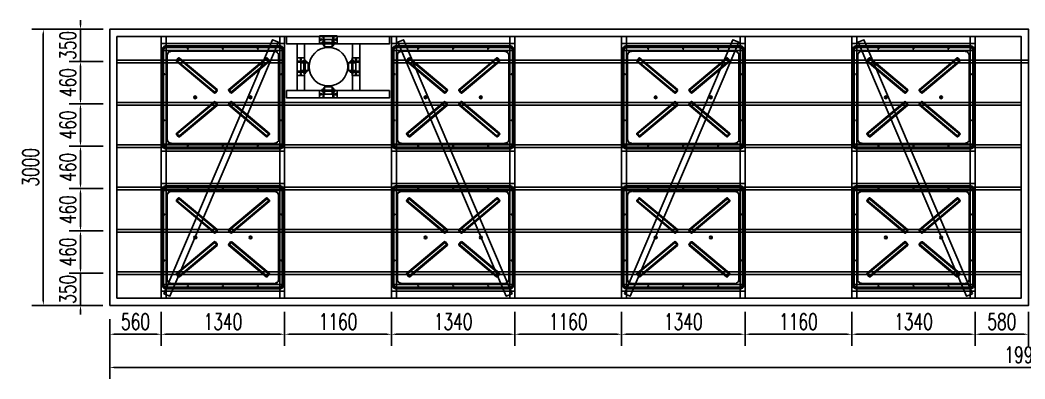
# Model space of a CAD drawing. Header units: millimetres. Extents: x 20612 to 158249, y -13511 to 156976.
# Drawn here: x 33513 to 44426, y 16648 to 20546 of the extents above; entities that cross this region are included whole.
import ezdxf

# ---------------------------------------------------------------- set-up
doc = ezdxf.new("R2010")
doc.units = ezdxf.units.MM
doc.header["$LTSCALE"] = 10
for name, pattern in [('-6_350_HOLE$0$DASH', [0.35, 0.25, -0.1]), ('CENTER2', [28.575, 19.05, -3.175, 3.175, -3.175]), ('DASHED2', [9.525, 6.35, -3.175])]:
    doc.linetypes.add(name, pattern=pattern)
for name, color, linetype in [('W-bridge approach引桥', 4, 'Continuous'), ('W-FLOAT_BOWL浮筒', 253, 'Continuous'), ('W-MOUNTING固定方式', 5, 'Continuous'), ('W-STEEL_FRAME钢架', 3, 'Continuous'), ('W-STEEL_KEEL钢龙骨', 5, 'Continuous')]:
    doc.layers.add(name, color=color, linetype=linetype)
doc.styles.add('STANDARD_T3', font='simplex.shx', dxfattribs={"width": 0.7, "bigfont": 'hztxt.shx'})
doc.dimstyles.new('W&&50', dxfattribs={"dimtxt": 175, "dimasz": 50, "dimexe": 125, "dimexo": 150, "dimgap": 50, "dimtad": 1, "dimdec": 0, "dimzin": 0, "dimdsep": 46, "dimtxsty": 'STANDARD_T3', "dimcen": 0.09, "dimclrd": 1, "dimclre": 1, "dimclrt": 7, "dimazin": 2, "dimtfac": 1, "dimtdec": 0, "dimtix": 1, "dimtmove": 2, "dimatfit": 3, "dimfxl": 100, "dimtolj": 1, "dimtzin": 0, "dimarcsym": 0})

# ---------------------------------------------------------------- blocks, each defined once
blk = doc.blocks.new('*U252')
at = {"layer": 'W-STEEL_KEEL钢龙骨'}
blk.add_lwpolyline([(-4911, -15), (4911, -15), (4911, 15), (-4911, 15)], close=True, dxfattribs=at)
blk = doc.blocks.new('*U253')
at = {"layer": 'W-bridge approach引桥', "color": 0, "linetype": 'ByBlock', "lineweight": -2, "transparency": 16777216}
for p in [(0, 0), (0, -460), (0, -920), (0, -1380), (0, -1840)]:
    blk.add_blockref('*U252', p, dxfattribs=at)
blk = doc.blocks.new('1')
at = {"layer": 'W-FLOAT_BOWL浮筒'}
for points in [[(10, -25), (540, -25, 0.414214), (550, -15), (550, 15, 0.414214), (540, 25), (10, 25, 0.414214), (0, 15), (0, -15, 0.414214)], [(15, -20), (535, -20, 0.414214), (545, -10), (545, 10, 0.414214), (535, 20), (15, 20, 0.414214), (5, 10), (5, -10, 0.414214)], [(20, -15), (530, -15, 0.414214), (540, -5), (540, 5, 0.414214), (530, 15), (20, 15, 0.414214), (10, 5), (10, -5, 0.414214)]]:
    blk.add_lwpolyline(points, format="xyb", close=True, dxfattribs=at)
blk = doc.blocks.new('fxpm')
at = {"layer": 'W-FLOAT_BOWL浮筒'}
for points in [[(35, -1105), (1265, -1105, 0.414214), (1315, -1055), (1315, -35, 0.414214), (1265, 15), (35, 15, 0.414214), (-15, -35), (-15, -1055, 0.414214)], [(35, -1085), (1265, -1085, 0.414214), (1295, -1055), (1295, -35, 0.414214), (1265, -5), (35, -5, 0.414214), (5, -35), (5, -1055, 0.414214)]]:
    blk.add_lwpolyline(points, format="xyb", close=True, dxfattribs=at)
at = {"layer": 'W-FLOAT_BOWL浮筒', "linetype": '-6_350_HOLE$0$DASH', "ltscale": 0.1}
for points in [[(35, -1095), (1265, -1095, 0.414214), (1305, -1055), (1305, -35, 0.414214), (1265, 5), (35, 5, 0.414214), (-5, -35), (-5, -1055, 0.414214)], [(95, -1050), (1205, -1050, 0.414214), (1260, -995), (1260, -95, 0.414214), (1205, -40), (95, -40, 0.414214), (40, -95), (40, -995, 0.414214)], [(95, -1045), (1205, -1045, 0.414214), (1255, -995), (1255, -95, 0.414214), (1205, -45), (95, -45, 0.414214), (45, -95), (45, -995, 0.414214)]]:
    blk.add_lwpolyline(points, format="xyb", close=True, dxfattribs=at)
at = {"layer": 'W-FLOAT_BOWL浮筒'}
for centre, radius in [((270, -15), 5), ((650, -15), 5), ((1030, -15), 5), ((15, -295), 5), ((1285, -295), 5), ((350, -545), 15), ((350, -545), 10), ((950, -545), 15), ((950, -545), 10), ((15, -795), 5), ((1285, -795), 5), ((270, -1075), 5), ((650, -1075), 5), ((1030, -1075), 5)]:
    blk.add_circle(centre, radius, dxfattribs=at)
for p, rotation in [((156, -131), 320.0184917511716), ((723, -484), 39.98150824882561), ((156, -960), 39.98150824882561), ((723, -606), 320.0184917511716)]:
    blk.add_blockref('1', p, dxfattribs=dict(at, rotation=rotation))
blk = doc.blocks.new('*U254')
at = {"layer": 'W-FLOAT_BOWL浮筒'}
blk.add_blockref('fxpm', (-650, 1306), dxfattribs=at)
at = {"layer": 'W-FLOAT_BOWL浮筒', "xscale": -1, "rotation": 180}
blk.add_blockref('fxpm', (-650, -1306), dxfattribs=at)
blk = doc.blocks.new('*U255')
at = {"layer": 'W-MOUNTING固定方式', "color": 0, "linetype": 'ByBlock', "lineweight": -2, "transparency": 16777216}
for p in [(0, 0), (2500, 0), (5000, 0), (7500, 0)]:
    blk.add_blockref('*U254', p, dxfattribs=at)
blk = doc.blocks.new('*D256')
at = {"layer": 'Defpoints', "color": 0, "transparency": 16777216}
for p in [(34169, 20446), (34565, 20446), (34565, 20096)]:
    blk.add_point(p, dxfattribs=at)
at = {"layer": 'W-bridge approach引桥', "color": 1, "lineweight": -2, "transparency": 16777216}
for p, q in [((34169, 20496), (34169, 20546)), ((34415, 20446), (34044, 20446)), ((34169, 20096), (34169, 20446)), ((34415, 20096), (34044, 20096)), ((34169, 20046), (34169, 19996))]:
    blk.add_line(p, q, dxfattribs=at)
at = {"layer": 'W-bridge approach引桥', "color": 1, "transparency": 16777216}
for points in [[(34160, 20496), (34177, 20496), (34169, 20446)], [(34160, 20046), (34177, 20046), (34169, 20096)]]:
    blk.add_solid(points, dxfattribs=at)
at = {"layer": 'W-bridge approach引桥', "color": 7, "transparency": 16777216, "insert": (34031, 20271), "char_height": 175, "attachment_point": 5, "rotation": 90, "style": 'STANDARD_T3'}
blk.add_mtext('\\A1;350', dxfattribs=at)
blk = doc.blocks.new('*D257')
at = {"layer": 'Defpoints', "color": 0, "transparency": 16777216}
for p in [(34565, 20096), (34169, 19636), (34565, 19636)]:
    blk.add_point(p, dxfattribs=at)
at = {"layer": 'W-bridge approach引桥', "color": 1, "lineweight": -2, "transparency": 16777216}
for p, q in [((34415, 20096), (34044, 20096)), ((34169, 20046), (34169, 19686)), ((34415, 19636), (34044, 19636))]:
    blk.add_line(p, q, dxfattribs=at)
at = {"layer": 'W-bridge approach引桥', "color": 1, "transparency": 16777216}
for points in [[(34160, 20046), (34177, 20046), (34169, 20096)], [(34160, 19686), (34177, 19686), (34169, 19636)]]:
    blk.add_solid(points, dxfattribs=at)
at = {"layer": 'W-bridge approach引桥', "color": 7, "transparency": 16777216, "insert": (34031, 19866), "char_height": 175, "attachment_point": 5, "rotation": 90, "style": 'STANDARD_T3'}
blk.add_mtext('\\A1;460', dxfattribs=at)
blk = doc.blocks.new('*D258')
at = {"layer": 'Defpoints', "color": 0, "transparency": 16777216}
for p in [(34565, 19636), (34169, 19176), (34565, 19176)]:
    blk.add_point(p, dxfattribs=at)
at = {"layer": 'W-bridge approach引桥', "color": 1, "lineweight": -2, "transparency": 16777216}
for p, q in [((34415, 19636), (34044, 19636)), ((34169, 19586), (34169, 19226)), ((34415, 19176), (34044, 19176))]:
    blk.add_line(p, q, dxfattribs=at)
at = {"layer": 'W-bridge approach引桥', "color": 1, "transparency": 16777216}
for points in [[(34160, 19586), (34177, 19586), (34169, 19636)], [(34160, 19226), (34177, 19226), (34169, 19176)]]:
    blk.add_solid(points, dxfattribs=at)
at = {"layer": 'W-bridge approach引桥', "color": 7, "transparency": 16777216, "insert": (34031, 19406), "char_height": 175, "attachment_point": 5, "rotation": 90, "style": 'STANDARD_T3'}
blk.add_mtext('\\A1;460', dxfattribs=at)
blk = doc.blocks.new('*D259')
at = {"layer": 'Defpoints', "color": 0, "transparency": 16777216}
for p in [(34565, 19176), (34169, 18716), (34565, 18716)]:
    blk.add_point(p, dxfattribs=at)
at = {"layer": 'W-bridge approach引桥', "color": 1, "lineweight": -2, "transparency": 16777216}
for p, q in [((34415, 19176), (34044, 19176)), ((34169, 19126), (34169, 18766)), ((34415, 18716), (34044, 18716))]:
    blk.add_line(p, q, dxfattribs=at)
at = {"layer": 'W-bridge approach引桥', "color": 1, "transparency": 16777216}
for points in [[(34160, 19126), (34177, 19126), (34169, 19176)], [(34160, 18766), (34177, 18766), (34169, 18716)]]:
    blk.add_solid(points, dxfattribs=at)
at = {"layer": 'W-bridge approach引桥', "color": 7, "transparency": 16777216, "insert": (34031, 18946), "char_height": 175, "attachment_point": 5, "rotation": 90, "style": 'STANDARD_T3'}
blk.add_mtext('\\A1;460', dxfattribs=at)
blk = doc.blocks.new('*D260')
at = {"layer": 'Defpoints', "color": 0, "transparency": 16777216}
for p in [(34565, 18716), (34169, 18256), (34565, 18256)]:
    blk.add_point(p, dxfattribs=at)
at = {"layer": 'W-bridge approach引桥', "color": 1, "lineweight": -2, "transparency": 16777216}
for p, q in [((34415, 18716), (34044, 18716)), ((34169, 18666), (34169, 18306)), ((34415, 18256), (34044, 18256))]:
    blk.add_line(p, q, dxfattribs=at)
at = {"layer": 'W-bridge approach引桥', "color": 1, "transparency": 16777216}
for points in [[(34160, 18666), (34177, 18666), (34169, 18716)], [(34160, 18306), (34177, 18306), (34169, 18256)]]:
    blk.add_solid(points, dxfattribs=at)
at = {"layer": 'W-bridge approach引桥', "color": 7, "transparency": 16777216, "insert": (34031, 18486), "char_height": 175, "attachment_point": 5, "rotation": 90, "style": 'STANDARD_T3'}
blk.add_mtext('\\A1;460', dxfattribs=at)
blk = doc.blocks.new('*D261')
at = {"layer": 'Defpoints', "color": 0, "transparency": 16777216}
for p in [(34565, 18256), (34169, 17796), (34565, 17796)]:
    blk.add_point(p, dxfattribs=at)
at = {"layer": 'W-bridge approach引桥', "color": 1, "lineweight": -2, "transparency": 16777216}
for p, q in [((34415, 18256), (34044, 18256)), ((34169, 18206), (34169, 17846)), ((34415, 17796), (34044, 17796))]:
    blk.add_line(p, q, dxfattribs=at)
at = {"layer": 'W-bridge approach引桥', "color": 1, "transparency": 16777216}
for points in [[(34160, 18206), (34177, 18206), (34169, 18256)], [(34160, 17846), (34177, 17846), (34169, 17796)]]:
    blk.add_solid(points, dxfattribs=at)
at = {"layer": 'W-bridge approach引桥', "color": 7, "transparency": 16777216, "insert": (34031, 18026), "char_height": 175, "attachment_point": 5, "rotation": 90, "style": 'STANDARD_T3'}
blk.add_mtext('\\A1;460', dxfattribs=at)
blk = doc.blocks.new('*D262')
at = {"layer": 'Defpoints', "color": 0, "transparency": 16777216}
for p in [(34565, 17796), (34169, 17446), (34561, 17446)]:
    blk.add_point(p, dxfattribs=at)
at = {"layer": 'W-bridge approach引桥', "color": 1, "lineweight": -2, "transparency": 16777216}
for p, q in [((34415, 17796), (34044, 17796)), ((34169, 17846), (34169, 17896)), ((34169, 17796), (34169, 17446)), ((34411, 17446), (34044, 17446)), ((34169, 17396), (34169, 17346))]:
    blk.add_line(p, q, dxfattribs=at)
at = {"layer": 'W-bridge approach引桥', "color": 1, "transparency": 16777216}
for points in [[(34160, 17846), (34177, 17846), (34169, 17796)], [(34160, 17396), (34177, 17396), (34169, 17446)]]:
    blk.add_solid(points, dxfattribs=at)
at = {"layer": 'W-bridge approach引桥', "color": 7, "transparency": 16777216, "insert": (34031, 17621), "char_height": 175, "attachment_point": 5, "rotation": 90, "style": 'STANDARD_T3'}
blk.add_mtext('\\A1;350', dxfattribs=at)
blk = doc.blocks.new('*U45')
blk.add_lwpolyline([(-12, 0), (-12, 2.5), (12, 2.5), (12, 0)], close=True)
blk = doc.blocks.new('*U46')
at = {"color": 8, "linetype": 'Continuous', "lineweight": 15}
for p, q in [((-1, 2), (-2, 1)), ((0, 1), (0, -1)), ((-1, -2), (-2, -1))]:
    blk.add_line(p, q, dxfattribs=at)
at = {"color": 7, "linetype": 'Continuous', "lineweight": 15}
for p, q in [((16, 1), (0, 1)), ((0, 0), (19, 0)), ((16, 1), (16, 0)), ((19, -1), (19, 0)), ((0, -1), (19, -1))]:
    blk.add_line(p, q, dxfattribs=at)
for centre, radius, start, end in [((-3, 0), 2.9, 41.3178, 318.6822), ((-3, 0), 1.45, 41.3178, 318.6822), ((0, 3), 2.82, 221.3178, 270), ((0, -3), 2.82, 90, 138.6822), ((0, 3), 1.37, 221.3178, 270), ((0, -3), 1.37, 90, 138.6822)]:
    blk.add_arc(centre, radius, start, end, dxfattribs=at)
blk = doc.blocks.new('无头销轴_B型_D12X150')
at = {"color": 0}
for p, q in [((-72, 6), (-72, -6)), ((72, 6), (72, -6))]:
    blk.add_line(p, q, dxfattribs=at)
blk.add_lwpolyline([(-75, 4), (-75, -4), (-72, -6), (72, -6), (75, -4), (75, 4), (72, 6), (-72, 6)], close=True, dxfattribs=at)
for centre in [(-70, 0), (70, 0)]:
    blk.add_circle(centre, 1.6, dxfattribs=at)
blk = doc.blocks.new('A$C1EDE4923')
at = {"color": 3, "linetype": 'CENTER2', "ltscale": 0.5}
for p, q in [((-235, 120), (-254, 120)), ((-146, 120), (-127, 120)), ((-284, 80), (-260, 80)), ((-272, 68), (-272, 92)), ((-97, 80), (-121, 80)), ((-109, 68), (-109, 92))]:
    blk.add_line(p, q, dxfattribs=at)
at = {"linetype": 'DASHED2'}
for p, q in [((-240, 126), (-249, 126)), ((-240, 113), (-249, 113)), ((-235, 126), (-145, 126)), ((-235, 113), (-145, 113)), ((-141, 126), (-132, 126)), ((-141, 113), (-132, 113))]:
    blk.add_line(p, q, dxfattribs=at)
at = {"color": 3, "linetype": 'CENTER2'}
blk.add_line((-241, 120), (-140, 120), dxfattribs=at)
for p, q in [((-232, 80), (-232, 160)), ((-148, 80), (-148, 160))]:
    blk.add_line(p, q)
for points in [[(-94, 40), (-94, 120), (-287, 120), (-287, 40)], [(-249, 142), (-240, 142), (-240, 40), (-249, 40)], [(-232, 160), (-148, 160), (-145, 157), (-145, 83), (-148, 80), (-232, 80), (-235, 83), (-235, 157)], [(-132, 142), (-141, 142), (-141, 40), (-132, 40)]]:
    blk.add_lwpolyline(points, close=True)
for centre in [(-272, 80), (-109, 80)]:
    blk.add_circle(centre, 7)
at = {"xscale": -1}
for name, p, rotation in [('无头销轴_B型_D12X150', (-190, 120), 180), ('*U46', (-260, 114), 270), ('*U45', (-249, 120), 90), ('*U45', (-237, 120), 90)]:
    blk.add_blockref(name, p, dxfattribs=dict(at, rotation=rotation))
for name, p, rotation in [('*U45', (-143, 120), 270), ('*U45', (-132, 120), 270), ('*U46', (-121, 114), 90)]:
    blk.add_blockref(name, p, dxfattribs=dict(rotation=rotation))
blk = doc.blocks.new('*D269')
at = {"layer": 'Defpoints', "color": 0, "transparency": 16777216}
for p in [(35046, 17525), (34486, 17446), (35046, 17133)]:
    blk.add_point(p, dxfattribs=at)
at = {"layer": 'W-bridge approach引桥', "color": 1, "lineweight": -2, "transparency": 16777216}
for p, q in [((35046, 17375), (35046, 17008)), ((34486, 17296), (34486, 17008)), ((34536, 17133), (34996, 17133))]:
    blk.add_line(p, q, dxfattribs=at)
at = {"layer": 'W-bridge approach引桥', "color": 1, "transparency": 16777216}
for points in [[(34536, 17141), (34536, 17125), (34486, 17133)], [(34996, 17141), (34996, 17125), (35046, 17133)]]:
    blk.add_solid(points, dxfattribs=at)
at = {"layer": 'W-bridge approach引桥', "color": 7, "transparency": 16777216, "insert": (34766, 17270), "char_height": 175, "attachment_point": 5, "style": 'STANDARD_T3'}
blk.add_mtext('\\A1;560', dxfattribs=at)
blk = doc.blocks.new('*D263')
at = {"layer": 'Defpoints', "color": 0, "transparency": 16777216}
for p in [(35046, 17525), (36386, 17525), (36386, 17133)]:
    blk.add_point(p, dxfattribs=at)
at = {"layer": 'W-bridge approach引桥', "color": 1, "lineweight": -2, "transparency": 16777216}
for p, q in [((35046, 17375), (35046, 17008)), ((36386, 17375), (36386, 17008)), ((35096, 17133), (36336, 17133))]:
    blk.add_line(p, q, dxfattribs=at)
at = {"layer": 'W-bridge approach引桥', "color": 1, "transparency": 16777216}
for points in [[(35096, 17141), (35096, 17125), (35046, 17133)], [(36336, 17141), (36336, 17125), (36386, 17133)]]:
    blk.add_solid(points, dxfattribs=at)
at = {"layer": 'W-bridge approach引桥', "color": 7, "transparency": 16777216, "insert": (35716, 17270), "char_height": 175, "attachment_point": 5, "style": 'STANDARD_T3'}
blk.add_mtext('\\A1;1340', dxfattribs=at)
blk = doc.blocks.new('*D264')
at = {"layer": 'Defpoints', "color": 0, "transparency": 16777216}
for p in [(36386, 17525), (37546, 17525), (37546, 17133)]:
    blk.add_point(p, dxfattribs=at)
at = {"layer": 'W-bridge approach引桥', "color": 1, "lineweight": -2, "transparency": 16777216}
for p, q in [((36386, 17375), (36386, 17008)), ((37546, 17375), (37546, 17008)), ((36436, 17133), (37496, 17133))]:
    blk.add_line(p, q, dxfattribs=at)
at = {"layer": 'W-bridge approach引桥', "color": 1, "transparency": 16777216}
for points in [[(36436, 17141), (36436, 17125), (36386, 17133)], [(37496, 17141), (37496, 17125), (37546, 17133)]]:
    blk.add_solid(points, dxfattribs=at)
at = {"layer": 'W-bridge approach引桥', "color": 7, "transparency": 16777216, "insert": (36966, 17270), "char_height": 175, "attachment_point": 5, "style": 'STANDARD_T3'}
blk.add_mtext('\\A1;1160', dxfattribs=at)
blk = doc.blocks.new('*D270')
at = {"layer": 'Defpoints', "color": 0, "transparency": 16777216}
for p in [(37546, 17525), (38886, 17525), (38886, 17133)]:
    blk.add_point(p, dxfattribs=at)
at = {"layer": 'W-bridge approach引桥', "color": 1, "lineweight": -2, "transparency": 16777216}
for p, q in [((37546, 17375), (37546, 17008)), ((38886, 17375), (38886, 17008)), ((37596, 17133), (38836, 17133))]:
    blk.add_line(p, q, dxfattribs=at)
at = {"layer": 'W-bridge approach引桥', "color": 1, "transparency": 16777216}
for points in [[(37596, 17141), (37596, 17125), (37546, 17133)], [(38836, 17141), (38836, 17125), (38886, 17133)]]:
    blk.add_solid(points, dxfattribs=at)
at = {"layer": 'W-bridge approach引桥', "color": 7, "transparency": 16777216, "insert": (38216, 17270), "char_height": 175, "attachment_point": 5, "style": 'STANDARD_T3'}
blk.add_mtext('\\A1;1340', dxfattribs=at)
blk = doc.blocks.new('*D271')
at = {"layer": 'Defpoints', "color": 0, "transparency": 16777216}
for p in [(38886, 17525), (40046, 17525), (40046, 17133)]:
    blk.add_point(p, dxfattribs=at)
at = {"layer": 'W-bridge approach引桥', "color": 1, "lineweight": -2, "transparency": 16777216}
for p, q in [((38886, 17375), (38886, 17008)), ((40046, 17375), (40046, 17008)), ((38936, 17133), (39996, 17133))]:
    blk.add_line(p, q, dxfattribs=at)
at = {"layer": 'W-bridge approach引桥', "color": 1, "transparency": 16777216}
for points in [[(38936, 17141), (38936, 17125), (38886, 17133)], [(39996, 17141), (39996, 17125), (40046, 17133)]]:
    blk.add_solid(points, dxfattribs=at)
at = {"layer": 'W-bridge approach引桥', "color": 7, "transparency": 16777216, "insert": (39466, 17270), "char_height": 175, "attachment_point": 5, "style": 'STANDARD_T3'}
blk.add_mtext('\\A1;1160', dxfattribs=at)
blk = doc.blocks.new('*D272')
at = {"layer": 'Defpoints', "color": 0, "transparency": 16777216}
for p in [(40046, 17525), (41386, 17525), (41386, 17133)]:
    blk.add_point(p, dxfattribs=at)
at = {"layer": 'W-bridge approach引桥', "color": 1, "lineweight": -2, "transparency": 16777216}
for p, q in [((40046, 17375), (40046, 17008)), ((41386, 17375), (41386, 17008)), ((40096, 17133), (41336, 17133))]:
    blk.add_line(p, q, dxfattribs=at)
at = {"layer": 'W-bridge approach引桥', "color": 1, "transparency": 16777216}
for points in [[(40096, 17141), (40096, 17125), (40046, 17133)], [(41336, 17141), (41336, 17125), (41386, 17133)]]:
    blk.add_solid(points, dxfattribs=at)
at = {"layer": 'W-bridge approach引桥', "color": 7, "transparency": 16777216, "insert": (40716, 17270), "char_height": 175, "attachment_point": 5, "style": 'STANDARD_T3'}
blk.add_mtext('\\A1;1340', dxfattribs=at)
blk = doc.blocks.new('*D273')
at = {"layer": 'Defpoints', "color": 0, "transparency": 16777216}
for p in [(41386, 17525), (42546, 17525), (42546, 17133)]:
    blk.add_point(p, dxfattribs=at)
at = {"layer": 'W-bridge approach引桥', "color": 1, "lineweight": -2, "transparency": 16777216}
for p, q in [((41386, 17375), (41386, 17008)), ((42546, 17375), (42546, 17008)), ((41436, 17133), (42496, 17133))]:
    blk.add_line(p, q, dxfattribs=at)
at = {"layer": 'W-bridge approach引桥', "color": 1, "transparency": 16777216}
for points in [[(41436, 17141), (41436, 17125), (41386, 17133)], [(42496, 17141), (42496, 17125), (42546, 17133)]]:
    blk.add_solid(points, dxfattribs=at)
at = {"layer": 'W-bridge approach引桥', "color": 7, "transparency": 16777216, "insert": (41966, 17270), "char_height": 175, "attachment_point": 5, "style": 'STANDARD_T3'}
blk.add_mtext('\\A1;1160', dxfattribs=at)
blk = doc.blocks.new('*D274')
at = {"layer": 'Defpoints', "color": 0, "transparency": 16777216}
for p in [(42546, 17525), (43886, 17525), (43886, 17133)]:
    blk.add_point(p, dxfattribs=at)
at = {"layer": 'W-bridge approach引桥', "color": 1, "lineweight": -2, "transparency": 16777216}
for p, q in [((42546, 17375), (42546, 17008)), ((43886, 17375), (43886, 17008)), ((42596, 17133), (43836, 17133))]:
    blk.add_line(p, q, dxfattribs=at)
at = {"layer": 'W-bridge approach引桥', "color": 1, "transparency": 16777216}
for points in [[(42596, 17141), (42596, 17125), (42546, 17133)], [(43836, 17141), (43836, 17125), (43886, 17133)]]:
    blk.add_solid(points, dxfattribs=at)
at = {"layer": 'W-bridge approach引桥', "color": 7, "transparency": 16777216, "insert": (43216, 17270), "char_height": 175, "attachment_point": 5, "style": 'STANDARD_T3'}
blk.add_mtext('\\A1;1340', dxfattribs=at)
blk = doc.blocks.new('*D265')
at = {"layer": 'Defpoints', "color": 0, "transparency": 16777216}
for p in [(43886, 17525), (44466, 17525), (43886, 17133)]:
    blk.add_point(p, dxfattribs=at)
at = {"layer": 'W-bridge approach引桥', "color": 1, "lineweight": -2, "transparency": 16777216}
for p, q in [((43886, 17375), (43886, 17008)), ((44466, 17375), (44466, 17008)), ((44416, 17133), (43936, 17133))]:
    blk.add_line(p, q, dxfattribs=at)
at = {"layer": 'W-bridge approach引桥', "color": 1, "transparency": 16777216}
for points in [[(43936, 17141), (43936, 17125), (43886, 17133)], [(44416, 17141), (44416, 17125), (44466, 17133)]]:
    blk.add_solid(points, dxfattribs=at)
at = {"layer": 'W-bridge approach引桥', "color": 7, "transparency": 16777216, "insert": (44176, 17270), "char_height": 175, "attachment_point": 5, "style": 'STANDARD_T3'}
blk.add_mtext('\\A1;580', dxfattribs=at)
blk = doc.blocks.new('*D281')
at = {"layer": 'Defpoints', "color": 0, "transparency": 16777216}
for p in [(34486, 17446), (54446, 17446), (54446, 16773)]:
    blk.add_point(p, dxfattribs=at)
at = {"layer": 'W-bridge approach引桥', "color": 1, "lineweight": -2, "transparency": 16777216}
for p, q in [((34486, 17296), (34486, 16648)), ((54446, 17296), (54446, 16648)), ((34536, 16773), (54396, 16773))]:
    blk.add_line(p, q, dxfattribs=at)
at = {"layer": 'W-bridge approach引桥', "color": 1, "transparency": 16777216}
for points in [[(34536, 16781), (34536, 16765), (34486, 16773)], [(54396, 16781), (54396, 16765), (54446, 16773)]]:
    blk.add_solid(points, dxfattribs=at)
at = {"layer": 'W-bridge approach引桥', "color": 7, "transparency": 16777216, "insert": (44466, 16910), "char_height": 175, "attachment_point": 5, "style": 'STANDARD_T3'}
blk.add_mtext('\\A1;19960', dxfattribs=at)
blk = doc.blocks.new('*D282')
at = {"layer": 'Defpoints', "color": 0, "transparency": 16777216}
for p in [(33765, 20446), (34486, 20446), (34486, 17446)]:
    blk.add_point(p, dxfattribs=at)
at = {"layer": 'W-bridge approach引桥', "color": 1, "lineweight": -2, "transparency": 16777216}
for p, q in [((34336, 20446), (33640, 20446)), ((33765, 17496), (33765, 20396)), ((34336, 17446), (33640, 17446))]:
    blk.add_line(p, q, dxfattribs=at)
at = {"layer": 'W-bridge approach引桥', "color": 1, "transparency": 16777216}
for points in [[(33757, 20396), (33773, 20396), (33765, 20446)], [(33757, 17496), (33773, 17496), (33765, 17446)]]:
    blk.add_solid(points, dxfattribs=at)
at = {"layer": 'W-bridge approach引桥', "color": 7, "transparency": 16777216, "insert": (33627, 18946), "char_height": 175, "attachment_point": 5, "rotation": 90, "style": 'STANDARD_T3'}
blk.add_mtext('\\A1;3000', dxfattribs=at)

msp = doc.modelspace()

# ---------------------------------------------------------------- linework, layer by layer
at = {"layer": 'W-bridge approach引桥'}
for centre in [(35080.6, 19957.1), (35080.6, 19457.1), (35080.6, 18435.1), (35080.6, 17935.1)]:
    msp.add_circle(centre, 5, dxfattribs=at)
at = {"layer": 'W-MOUNTING固定方式'}
for p, q in [((36407.1, 20367.1), (36645.6, 20367.1)), ((36407.1, 20287.1), (36407.1, 20367.1)), ((37524.1, 20287.1), (37524.1, 20367.1)), ((37524.1, 20287.1), (36407.1, 20287.1))]:
    msp.add_line(p, q, dxfattribs=at)
msp.add_circle((36861.2, 20040.1), 210, dxfattribs=at)
at = {"layer": 'W-STEEL_FRAME钢架', "color": 2}
msp.add_line((36284.7, 20267.1), (36284.7, 20267.1), dxfattribs=at)
at = {"layer": 'W-STEEL_FRAME钢架'}
for points in [[(34485.6, 17446.1), (44465.6, 17446.1), (44465.6, 20446.1), (34485.6, 20446.1)], [(34564.6, 17525.1), (44386.6, 17525.1), (44386.6, 20367.1), (34564.6, 20367.1)], [(35046.1, 17525.1), (35099.1, 17525.1), (35099.1, 20367.1), (35046.1, 20367.1)], [(36386.1, 17525.1), (36333.1, 17525.1), (36333.1, 20367.1), (36386.1, 20367.1)], [(36407.1, 20367.1), (37524.1, 20367.1), (37524.1, 20287.1), (36407.1, 20287.1)], [(37546.1, 17525.1), (37599.1, 17525.1), (37599.1, 20367.1), (37546.1, 20367.1)], [(38886.1, 17525.1), (38833.1, 17525.1), (38833.1, 20367.1), (38886.1, 20367.1)], [(40046.1, 17525.1), (40099.1, 17525.1), (40099.1, 20367.1), (40046.1, 20367.1)], [(41386.1, 17525.1), (41333.1, 17525.1), (41333.1, 20367.1), (41386.1, 20367.1)], [(42546.1, 17525.1), (42599.1, 17525.1), (42599.1, 20367.1), (42546.1, 20367.1)], [(43886.1, 17525.1), (43833.1, 17525.1), (43833.1, 20367.1), (43886.1, 20367.1)], [(36521.2, 20287.1), (36601.2, 20287.1), (36601.2, 19780.1), (36521.2, 19780.1)], [(37201.2, 20287.1), (37121.2, 20287.1), (37121.2, 19780.1), (37201.2, 19780.1)], [(36407.1, 19780.1), (37524.1, 19780.1), (37524.1, 19700.1), (36407.1, 19700.1)]]:
    msp.add_lwpolyline(points, close=True, dxfattribs=at)
at = {"layer": 'W-STEEL_FRAME钢架', "color": 6}
for points in [[(35075.6, 17573.2), (35140, 17545.7), (36318.4, 20304.6), (36254, 20332.1)], [(38856.5, 17573.2), (38792.1, 17545.7), (37613.7, 20304.6), (37678.1, 20332.1)], [(40075.6, 17573.2), (40140, 17545.7), (41318.4, 20304.6), (41254, 20332.1)], [(43856.5, 17573.2), (43792.1, 17545.7), (42613.7, 20304.6), (42678.1, 20332.1)]]:
    msp.add_lwpolyline(points, close=True, dxfattribs=at)
at = {"layer": 'W-STEEL_FRAME钢架', "color": 2}
for points in [[(35046.1, 20292.1), (36386.1, 20292.1), (36386.1, 20217.1), (35046.1, 20217.1)], [(37546.1, 20292.1), (38886.1, 20292.1), (38886.1, 20217.1), (37546.1, 20217.1)], [(40046.1, 20292.1), (41386.1, 20292.1), (41386.1, 20217.1), (40046.1, 20217.1)], [(42546.1, 20292.1), (43886.1, 20292.1), (43886.1, 20217.1), (42546.1, 20217.1)], [(35046.1, 19122.1), (36386.1, 19122.1), (36386.1, 19197.1), (35046.1, 19197.1)], [(37546.1, 19122.1), (38886.1, 19122.1), (38886.1, 19197.1), (37546.1, 19197.1)], [(40046.1, 19122.1), (41386.1, 19122.1), (41386.1, 19197.1), (40046.1, 19197.1)], [(42546.1, 19122.1), (43886.1, 19122.1), (43886.1, 19197.1), (42546.1, 19197.1)], [(35046.1, 18770.1), (36386.1, 18770.1), (36386.1, 18695.1), (35046.1, 18695.1)], [(37546.1, 18770.1), (38886.1, 18770.1), (38886.1, 18695.1), (37546.1, 18695.1)], [(40046.1, 18770.1), (41386.1, 18770.1), (41386.1, 18695.1), (40046.1, 18695.1)], [(42546.1, 18770.1), (43886.1, 18770.1), (43886.1, 18695.1), (42546.1, 18695.1)], [(35046.1, 17600.1), (36386.1, 17600.1), (36386.1, 17675.1), (35046.1, 17675.1)], [(37546.1, 17600.1), (38886.1, 17600.1), (38886.1, 17675.1), (37546.1, 17675.1)], [(40046.1, 17600.1), (41386.1, 17600.1), (41386.1, 17675.1), (40046.1, 17675.1)], [(42546.1, 17600.1), (43886.1, 17600.1), (43886.1, 17675.1), (42546.1, 17675.1)]]:
    msp.add_lwpolyline(points, close=True, dxfattribs=at)
at = {"layer": 'W-STEEL_KEEL钢龙骨'}
for points in [[(34564.6, 20081.1), (36386.1, 20081.1), (36386.1, 20111.1), (34564.6, 20111.1)], [(37545.1, 20081.1), (44465.6, 20081.1), (44465.6, 20111.1), (37545.1, 20111.1)]]:
    msp.add_lwpolyline(points, close=True, dxfattribs=at)

# ---------------------------------------------------------------- block references
at = {"color": 6, "lineweight": 5, "extrusion": (0, 0, -1), "zscale": -1}
for p, rotation in [((-37051.6, 20414.7), 180), ((-37240.7, 19849.7), 270)]:
    msp.add_blockref('A$C1EDE4923', p, dxfattribs=dict(at, rotation=rotation))
at = {"color": 6, "lineweight": 5, "extrusion": (0, 0, -1), "xscale": -1, "zscale": -1, "rotation": 90}
msp.add_blockref('A$C1EDE4923', (-36481.6, 19849.7), dxfattribs=at)
at = {"color": 6, "lineweight": 5, "extrusion": (0, 0, -1), "xscale": -1, "zscale": -1}
msp.add_blockref('A$C1EDE4923', (-37051.6, 19660.6), dxfattribs=at)
at = {"layer": 'W-bridge approach引桥'}
msp.add_blockref('*U253', (39475.6, 19636.1), dxfattribs=at)
at = {"layer": 'W-MOUNTING固定方式'}
msp.add_blockref('*U255', (35715.6, 18946.1), dxfattribs=at)

# ---------------------------------------------------------------- dimensions: what is measured, and where the dimension line sits
at = {"layer": 'W-bridge approach引桥'}
for base, p1, p2, picture, middle in [((34168.6, 20446.1), (34564.6, 20096.1), (34564.6, 20446.1), '*D256', (34031.1, 20271.1)), ((33765, 20446.1), (34485.6, 17446.1), (34485.6, 20446.1), '*D282', (33627.5, 18946.1)), ((34168.6, 19636.1), (34564.6, 20096.1), (34564.6, 19636.1), '*D257', (34031.1, 19866.1)), ((34168.6, 19176.1), (34564.6, 19636.1), (34564.6, 19176.1), '*D258', (34031.1, 19406.1)), ((34168.6, 18716.1), (34564.6, 19176.1), (34564.6, 18716.1), '*D259', (34031.1, 18946.1)), ((34168.6, 18256.1), (34564.6, 18716.1), (34564.6, 18256.1), '*D260', (34031.1, 18486.1)), ((34168.6, 17796.1), (34564.6, 18256.1), (34564.6, 17796.1), '*D261', (34031.1, 18026.1)), ((34168.6, 17446.1), (34564.6, 17796.1), (34561.3, 17446.1), '*D262', (34031.1, 17621.1))]:
    dim = msp.add_linear_dim(base=base, p1=p1, p2=p2, angle=90, dimstyle='W&&50', dxfattribs=at)
    dim.commit()
    dim.dimension.update_dxf_attribs({"geometry": picture, "text_midpoint": middle})
for base, p1, p2, picture, middle in [((35046.0635992, 17132.9445576), (34485.5635992, 17446.1352112), (35046.0635992, 17525.1352112), '*D269', (34765.8135992, 17270.4445576)), ((36386.1, 17132.9), (35046.1, 17525.1), (36386.1, 17525.1), '*D263', (35716.1, 17270.4)), ((37546.1, 17132.9), (36386.1, 17525.1), (37546.1, 17525.1), '*D264', (36966.1, 17270.4)), ((38886.1, 17132.9), (37546.1, 17525.1), (38886.1, 17525.1), '*D270', (38216.1, 17270.4)), ((40046.1, 17132.9), (38886.1, 17525.1), (40046.1, 17525.1), '*D271', (39466.1, 17270.4)), ((41386.1, 17132.9), (40046.1, 17525.1), (41386.1, 17525.1), '*D272', (40716.1, 17270.4)), ((42546.1, 17132.9), (41386.1, 17525.1), (42546.1, 17525.1), '*D273', (41966.1, 17270.4)), ((43886.1, 17132.9), (42546.1, 17525.1), (43886.1, 17525.1), '*D274', (43216.1, 17270.4)), ((43886.0635992, 17132.9445576), (44465.5635992, 17525.1352112), (43886.0635992, 17525.1352112), '*D265', (44175.8135992, 17270.4445576)), ((54445.6, 16772.9), (34485.6, 17446.1), (54445.6, 17446.1), '*D281', (44465.6, 16910.4))]:
    dim = msp.add_linear_dim(base=base, p1=p1, p2=p2, dimstyle='W&&50', dxfattribs=at)
    dim.commit()
    dim.dimension.update_dxf_attribs({"geometry": picture, "text_midpoint": middle})

doc.saveas('drawing.dxf')
